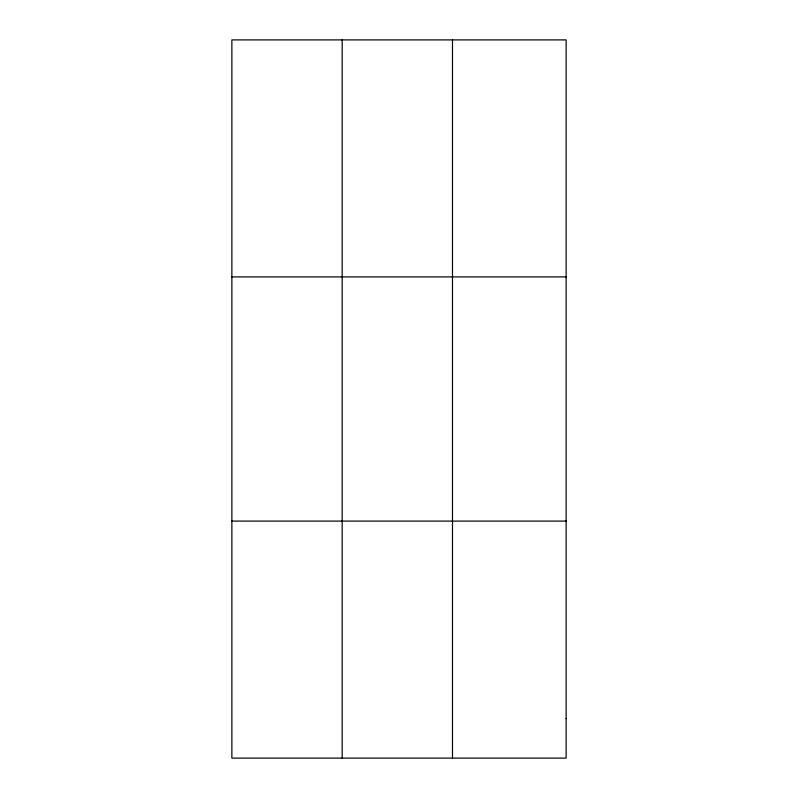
<?xml version="1.0" encoding="UTF-8"?>
<svg xmlns="http://www.w3.org/2000/svg" width="798" height="798" viewBox="0 0 798 798"><rect width="100%" height="100%" fill="white"/><g stroke="black" fill="none" stroke-linecap="round" stroke-linejoin="round"><path stroke-width="1.2" d="M342.172 39.9L342.172 758.1M452.486 39.9L452.486 758.1M231.869 276.906L566.131 276.906M231.869 521.094L566.131 521.094M566.131 718.599L566.131 758.1L231.869 758.1L231.869 39.9L566.131 39.9L566.131 718.599"/></g></svg>
